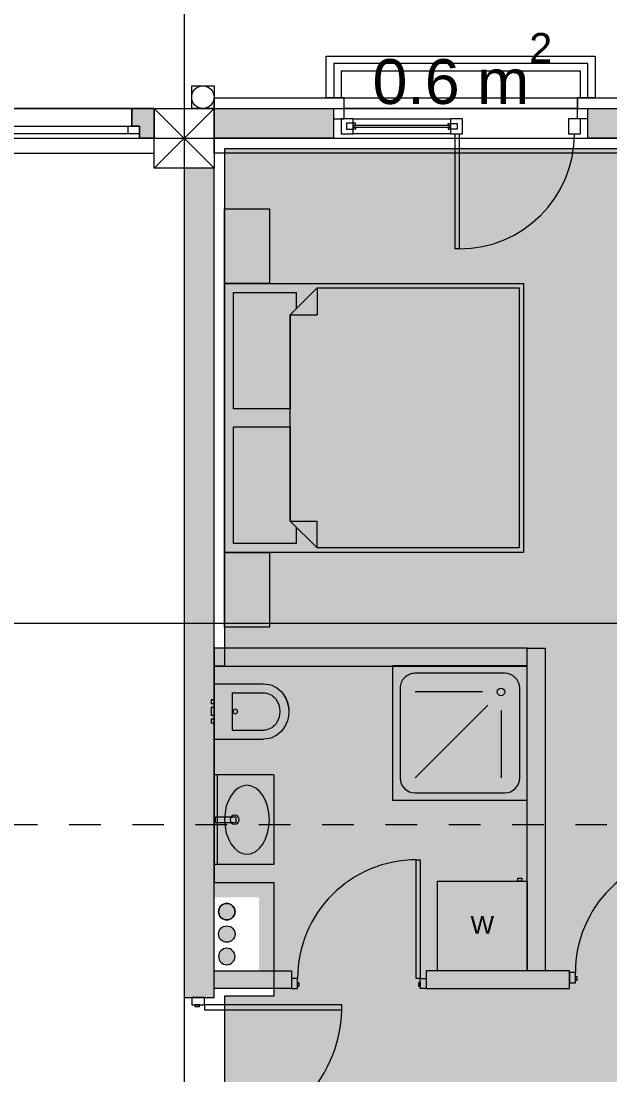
# Model space of a CAD drawing. Header units: millimetres. Extents: x 475159934 to 476245151, y 4620917055 to 4621447368.
# Drawn here: x 475246133 to 475250072, y 4621099594 to 4621106646 of the extents above; entities that cross this region are included whole.
import ezdxf
from ezdxf.enums import TextEntityAlignment as Align

# ---------------------------------------------------------------- set-up
doc = ezdxf.new("R2010")
doc.units = ezdxf.units.MM
doc.header["$MEASUREMENT"] = 0
doc.linetypes.add('Dashed', pattern=[423.333333, 211.666667, -211.666667])
for name, color, linetype, lineweight in [('2D Drafting - General_Pen_No__1_Pen_No__7', 7, 'Continuous', 0), ('2D Drafting - General_Pen_No__1_Pen_No__7_Pen_No__7', 7, 'Continuous', 0), ('2D Drafting - General_Pen_No__250_Pen_No__7_Pen_No__154', 154, 'Continuous', 0), ('2D Drafting - General_Pen_No__250_Pen_No__7_Pen_No__250', 7, 'Continuous', 0), ('2D Drafting - General_Pen_No__250_Pen_No__7_Pen_No__7', 7, 'Continuous', 0), ('2D Drafting - General_Pen_No__7_Pen_No__250', 7, 'Continuous', 0), ('2D Drafting - General_Pen_No__7_Pen_No__7_Pen_No__7', 7, 'Continuous', 0), ('Doors_Pen_No__7_Pen_No__7_Pen_No__7', 7, 'Continuous', 0), ('G-Anno-Nplt_Pen_No__151', 151, 'Continuous', 0), ('G-Anno-Nplt_Pen_No__4', 7, 'Continuous', 0), ('G-Anno-Nplt_Pen_No__7', 7, 'Continuous', 0), ('gegmebi_Pen_No__7_Pen_No__7', 7, 'Continuous', 0), ('kar-panjara_Pen_No__7_Pen_No__7_Pen_No__7', 7, 'Continuous', 0), ('New_Interior - Furniture _Pen_No__86', 86, 'Continuous', 0), ('New_reg_nak_Pen_No__7', 7, 'Continuous', 0), ('New_shenobebi_Pen_No__1', 1, 'Continuous', 0), ('New_shenobebi_Pen_No__7', 7, 'Continuous', 0), ('New_Structural - Bearing_Pen_No__250', 7, 'Continuous', 0), ('shaxtebi da milebi_Pen_No__1_Pen_No__1_Pen_No__1', 1, 'Continuous', 0), ('shaxtebi da milebi_Pen_No__5_Pen_No__5_Pen_No__5', 5, 'Continuous', 0), ('zoma_Pen_No__142', 142, 'Continuous', 0), ('zoma_Pen_No__5_Pen_No__5', 5, 'Continuous', 0)]:
    doc.layers.add(name, color=color, linetype=linetype, lineweight=lineweight)
for name, color, linetype in [('New_Interior - Furniture', 7, 'Continuous'), ('New_R03_Nakveti', 7, 'Continuous'), ('zoma', 7, 'Continuous')]:
    doc.layers.add(name, color=color, linetype=linetype)
for name, color, linetype, lineweight, true_color in [('New_Interior - Furniture _Pen_No__252', 7, 'Continuous', 0, 0x666666), ('New_R03_Nakveti_Pen_No__252', 7, 'Continuous', 0, 0x666666), ('shaxtebi da milebi_Pen_No__1_Pen_No__1_Pen_No__252', 7, 'Continuous', 0, 0x666666)]:
    doc.layers.add(name, color=color, linetype=linetype, lineweight=lineweight, true_color=true_color)
doc.styles.add('GENERATED_STYLE_1', font='arial.ttf')
doc.styles.add('GENERATED_STYLE_3', font='arial.ttf')
doc.dimstyles.new('GENERATED_STYLE__3', dxfattribs={"dimtxt": 200, "dimasz": 64.421331, "dimexe": 0.18, "dimexo": 3, "dimgap": 0, "dimtad": 1, "dimtih": 1, "dimtoh": 1, "dimlfac": 0.001, "dimzin": 0, "dimdsep": 46, "dimtxsty": 'GENERATED_STYLE_3', "dimblk": 'ARROWHEAD_2', "dimblk1": 'ARROWHEAD_2', "dimblk2": 'ARROWHEAD_2', "dimcen": 0.09, "dimclrd": 142, "dimclre": 142, "dimclrt": 142, "dimadec": 0, "dimazin": 0, "dimtfac": 1, "dimtdec": 4, "dimtmove": 0, "dimatfit": 3, "dimfxl": 1, "dimtolj": 1, "dimtzin": 0, "dimarcsym": 0})
doc.dimstyles.new('GENERATED_STYLE__6', dxfattribs={"dimtxt": 200, "dimasz": 64.421331, "dimexe": 0.18, "dimexo": 3, "dimgap": 0, "dimtad": 1, "dimlfac": 0.001, "dimzin": 0, "dimdsep": 46, "dimtxsty": 'GENERATED_STYLE_3', "dimblk": 'ARROWHEAD_2', "dimblk1": 'ARROWHEAD_2', "dimblk2": 'ARROWHEAD_2', "dimcen": 0.09, "dimclrd": 142, "dimclre": 142, "dimclrt": 142, "dimadec": 0, "dimazin": 0, "dimtfac": 1, "dimtdec": 4, "dimtmove": 0, "dimatfit": 3, "dimfxl": 1, "dimtolj": 1, "dimtzin": 0, "dimarcsym": 0})

# ---------------------------------------------------------------- blocks, each defined once
blk = doc.blocks.new('Bed Layout 23_2')
at = {"layer": 'New_R03_Nakveti_Pen_No__252', "color": 251, "linetype": 'Continuous', "lineweight": 0, "true_color": 0x666666}
for p, q in [((-900, 0), (-1399.9, 0)), ((-1399.9, 0), (-1399.9, -300)), ((-900, -300), (-900, 0)), ((900, 0), (-900, 0)), ((-900, 0), (-900, -2000)), ((1399.9, 0), (900, 0)), ((900, 0), (900, -300)), ((900, -2000), (900, 0)), ((1399.9, -300), (1399.9, 0)), ((-1399.9, -300), (-900, -300)), ((900, -300), (1399.9, -300)), ((-690, -440), (-870, -620)), ((0, -440), (-690, -440)), ((-690, -440), (-690, -620)), ((690, -440), (0, -440)), ((870, -620), (690, -440)), ((690, -440), (690, -620)), ((-870, -620), (-870, -1970)), ((-870, -620), (-690, -620)), ((870, -620), (690, -620)), ((870, -1970), (870, -620)), ((-870, -1970), (0, -1970)), ((0, -1970), (870, -1970)), ((-900, -2000), (900, -2000))]:
    blk.add_line(p, q, dxfattribs=at)
at = {"layer": 'New_R03_Nakveti_Pen_No__252', "color": 251, "linetype": 'Continuous', "lineweight": 0, "true_color": 0x666666, "flags": 128}
for points in [[(-60, -440), (-60, -60), (-840, -60), (-840, -480), (-730, -480), (-690, -440)], [(690, -440), (730, -480), (840, -480), (840, -60), (60, -60), (60, -440)]]:
    blk.add_lwpolyline(points, close=True, dxfattribs=at)
blk = doc.blocks.new('Shower Tray 26_3')
at = {"layer": 'New_Interior - Furniture _Pen_No__252', "color": 251, "linetype": 'Continuous', "lineweight": 0, "true_color": 0x666666}
for p, q in [((750, 850), (150, 850)), ((50, 750), (50, 150)), ((175, 300), (175, 750)), ((263.4, 263.4), (750, 750)), ((850, 150), (850, 750)), ((300, 175), (750, 175)), ((150, 50), (750, 50))]:
    blk.add_line(p, q, dxfattribs=at)
at = {"layer": 'New_Interior - Furniture _Pen_No__252', "color": 251, "linetype": 'Continuous', "lineweight": 0, "true_color": 0x666666, "flags": 128}
blk.add_lwpolyline([(900, 0), (900, 900), (0, 900), (0, 0)], close=True, dxfattribs=at)
at = {"layer": 'New_Interior - Furniture _Pen_No__252', "color": 251, "linetype": 'Continuous', "lineweight": 0, "true_color": 0x666666}
blk.add_circle((175, 175), 25, dxfattribs=at)
for centre, start, end in [((150, 750), 90, 180), ((750, 750), 0, 90), ((150, 150), 180, 270), ((750, 150), 270, 0)]:
    blk.add_arc(centre, 100, start, end, dxfattribs=at)
blk = doc.blocks.new('Bidet 26')
at = {"layer": 'New_Interior - Furniture _Pen_No__252', "color": 251, "linetype": 'Continuous', "lineweight": 0, "true_color": 0x666666}
for p, q in [((185, 0), (-185, 0)), ((-78.5, 20), (-74.5, 20)), ((-78.5, 0), (-78.5, 20)), ((-74.5, 20), (-65, 20)), ((-65, 20), (-55.5, 20)), ((-55.5, 20), (-51.5, 20)), ((-51.5, 0), (-51.5, 20)), ((-27, 20), (-19.1, 20)), ((-27, 0), (-27, 20)), ((-19.1, 20), (0, 20)), ((0, 20), (19.1, 20)), ((0, 0), (19.1, 0)), ((19.1, 20), (27, 20)), ((19.1, 0), (27, 0)), ((27, 0), (27, 20)), ((51.5, 20), (55.5, 20)), ((51.5, 0), (51.5, 20)), ((51.5, 0), (55.5, 0)), ((55.5, 20), (65, 20)), ((55.5, 0), (65, 0)), ((65, 20), (74.5, 20)), ((65, 0), (74.5, 0)), ((74.5, 20), (78.5, 20)), ((74.5, 0), (78.5, 0)), ((78.5, 0), (78.5, 20)), ((185, 0), (185, -330)), ((-185, 0), (-185, -330)), ((-78.5, 0), (-74.5, 0)), ((-74.5, 0), (-65, 0)), ((-65, 0), (-55.5, 0)), ((-55.5, 0), (-51.5, 0)), ((-27, 0), (-19.1, 0)), ((-19.1, 0), (0, 0)), ((-125, -120), (-125, -330)), ((-125, -120), (125, -120)), ((125, -120), (125, -330))]:
    blk.add_line(p, q, dxfattribs=at)
blk.add_circle((0, -142.5), 15, dxfattribs=at)
for centre, radius, start, end in [((-22.5, -330), 162.5, 180, 233.1301), ((-22.5, -330), 162.5, 180, 233.1301), ((-22.5, -330), 102.5, 180, 233.1301), ((22.5, -330), 102.5, 306.8699, 0), ((22.5, -330), 162.5, 306.8699, 0), ((0, -300), 140, 233.1301, 306.8699), ((0, -300), 200, 233.1301, 306.8699), ((0, -300), 200, 233.1301, 270)]:
    blk.add_arc(centre, radius, start, end, dxfattribs=at)
blk = doc.blocks.new('Multi-Basin Counter 26')
at = {"layer": 'New_Interior - Furniture _Pen_No__252', "color": 251, "linetype": 'Continuous', "lineweight": 0, "true_color": 0x666666}
for p, q in [((-300, 0), (300, 0)), ((-300, -400), (-300, 0)), ((300, -400), (300, 0)), ((-300, -20), (300, -20)), ((-300, -400), (300, -400))]:
    blk.add_line(p, q, dxfattribs=at)
at = {"layer": 'New_Interior - Furniture _Pen_No__252', "color": 251, "linetype": 'Continuous', "lineweight": 0, "true_color": 0x666666, "flags": 128}
blk.add_lwpolyline([(-20, -145), (20, -145), (20, -10), (-20, -10)], close=True, dxfattribs=at)
at = {"layer": 'New_Interior - Furniture _Pen_No__252', "color": 251, "linetype": 'Continuous', "lineweight": 0, "true_color": 0x666666}
blk.add_circle((0, -137.1895), 30, dxfattribs=at)
blk.add_ellipse((0, -220), major_axis=(230, 0), ratio=0.652173913, dxfattribs=at)
blk = doc.blocks.new('Washer 26')
at = {"layer": 'New_Interior - Furniture _Pen_No__252', "color": 251, "linetype": 'Continuous', "lineweight": 0, "true_color": 0x666666, "flags": 128}
for points in [[(-300, 0), (-300, -600), (300, -600), (300, 0)], [(-263.5, 0), (-236.5, 0), (-236.5, 20), (-263.5, 20)], [(-263.5, 0), (-236.5, 0), (-236.5, 20), (-263.5, 20)]]:
    blk.add_lwpolyline(points, close=True, dxfattribs=at)
at = {"layer": 'New_Interior - Furniture _Pen_No__86', "color": 86, "lineweight": 0, "style": 'GENERATED_STYLE_3'}
blk.add_attdef('stDisplayText', text='', height=120, dxfattribs=at).set_placement((0, -293.1), align=Align.MIDDLE_CENTER)
blk = doc.blocks.new('*D821', base_point=(475826095.8, 4621095193.2))
at = {"layer": 'zoma_Pen_No__142', "color": 142, "linetype": 'Continuous', "lineweight": 0, "transparency": 16777216}
for p, q in [((475240519.4, 4621112315.7), (475240519.4, 4621112442.8)), ((475247019.4, 4621112315.7), (475247019.4, 4621112442.8)), ((475240543.8, 4621112421.6), (475240494.9, 4621112336.8)), ((475240519.4, 4621112379.2), (475247019.4, 4621112379.2)), ((475247043.8, 4621112421.6), (475246994.9, 4621112336.8))]:
    blk.add_line(p, q, dxfattribs=at)
at = {"layer": 'zoma_Pen_No__142', "color": 142, "lineweight": 0, "transparency": 16777216, "char_height": 200, "attachment_point": 7, "style": 'GENERATED_STYLE_3'}
for s, insert in [('\\A1;{\\pql;\\fArial|b0|i0|c204|p0;\\W1.000000;6.50}', (475243502.4, 4621112419.2)), ('\\A1;{\\pql;\\fArial|b0|i0|c204|p0;\\W1.000000;0.40}', (475246461, 4621112419.2))]:
    blk.add_mtext(s, dxfattribs=dict(at, insert=insert))
blk = doc.blocks.new('ARROWHEAD_2')
at = {"color": 0, "linetype": 'Continuous', "lineweight": 0}
for p, q in [((0, 0), (-1, 0)), ((-0.38, -0.66), (0.38, 0.66))]:
    blk.add_line(p, q, dxfattribs=at)
blk = doc.blocks.new('*D822', base_point=(475826095.8, 4621095193.2))
at = {"layer": 'zoma_Pen_No__142', "color": 142, "linetype": 'Continuous', "lineweight": 0, "transparency": 16777216}
for p, q in [((475247019.4, 4621112315.7), (475247019.4, 4621112442.8)), ((475247419.4, 4621112315.7), (475247419.4, 4621112442.8)), ((475247043.8, 4621112421.6), (475246994.9, 4621112336.8)), ((475247019.4, 4621112379.2), (475247419.4, 4621112379.2)), ((475247443.8, 4621112421.6), (475247394.9, 4621112336.8))]:
    blk.add_line(p, q, dxfattribs=at)
blk = doc.blocks.new('*D823', base_point=(475826095.8, 4621095193.2))
at = {"layer": 'zoma_Pen_No__142', "color": 142, "linetype": 'Continuous', "lineweight": 0, "transparency": 16777216}
for p, q in [((475247419.4, 4621112315.7), (475247419.4, 4621112442.8)), ((475253919.4, 4621112315.7), (475253919.4, 4621112442.8)), ((475247443.8, 4621112421.6), (475247394.9, 4621112336.8)), ((475247419.4, 4621112379.2), (475253919.4, 4621112379.2)), ((475253943.8, 4621112421.6), (475253894.9, 4621112336.8))]:
    blk.add_line(p, q, dxfattribs=at)
at = {"layer": 'zoma_Pen_No__142', "color": 142, "lineweight": 0, "transparency": 16777216, "char_height": 200, "attachment_point": 7, "style": 'GENERATED_STYLE_3'}
for s, insert in [('\\A1;{\\pql;\\fArial|b0|i0|c204|p0;\\W1.000000;6.50}', (475250402.4, 4621112419.2)), ('\\A1;{\\pql;\\fArial|b0|i0|c204|p0;\\W1.000000;0.40}', (475253361, 4621112419.2))]:
    blk.add_mtext(s, dxfattribs=dict(at, insert=insert))
blk = doc.blocks.new('*D918', base_point=(475826095.8, 4621095193.2))
at = {"layer": 'zoma_Pen_No__142', "color": 142, "linetype": 'Continuous', "lineweight": 0, "transparency": 16777216}
for p, q in [((475229837.1, 4621110192), (475229752.4, 4621110240.9)), ((475229794.7, 4621110216.4), (475229794.7, 4621110257.9)), ((475229858.3, 4621110216.4), (475229731.2, 4621110216.4)), ((475229794.7, 4621090861.8), (475229794.7, 4621110216.4)), ((475229858.3, 4621090861.8), (475229731.2, 4621090861.8)), ((475229752.4, 4621090886.3), (475229837.1, 4621090837.3)), ((475229794.7, 4621090820.3), (475229794.7, 4621090861.8))]:
    blk.add_line(p, q, dxfattribs=at)
at = {"layer": 'zoma_Pen_No__142', "color": 142, "lineweight": 0, "transparency": 16777216, "insert": (475229754.7, 4621100195.9), "char_height": 200, "attachment_point": 7, "rotation": 90, "style": 'GENERATED_STYLE_3'}
blk.add_mtext('\\A1;{\\pql;\\fArial|b0|i0|c204|p0;\\W1.000000;19.35}', dxfattribs=at)
blk = doc.blocks.new('*D928', base_point=(475826095.8, 4621095193.2))
at = {"layer": 'zoma_Pen_No__142', "color": 142, "linetype": 'Continuous', "lineweight": 0, "transparency": 16777216}
for p, q in [((475230674.5, 4621109840.9), (475230759.3, 4621109792)), ((475230780.5, 4621109816.4), (475230653.3, 4621109816.4)), ((475230716.9, 4621106061.8), (475230716.9, 4621109816.4)), ((475230674.5, 4621106086.3), (475230759.3, 4621106037.3)), ((475230780.5, 4621106061.8), (475230653.3, 4621106061.8))]:
    blk.add_line(p, q, dxfattribs=at)
at = {"layer": 'zoma_Pen_No__142', "color": 142, "lineweight": 0, "transparency": 16777216, "char_height": 200, "attachment_point": 7, "rotation": 90, "style": 'GENERATED_STYLE_3'}
for s, insert in [('\\A1;{\\pql;\\fArial|b0|i0|c204|p0;\\W1.000000;0.40}', (475230676.9, 4621109258.1)), ('\\A1;{\\pql;\\fArial|b0|i0|c204|p0;\\W1.000000;3.75}', (475230676.9, 4621107672.2))]:
    blk.add_mtext(s, dxfattribs=dict(at, insert=insert))
blk = doc.blocks.new('*D934', base_point=(475826095.8, 4621095193.2))
at = {"layer": 'zoma_Pen_No__142', "color": 142, "linetype": 'Continuous', "lineweight": 0, "transparency": 16777216}
for p, q in [((475300041.8, 4621110192), (475299957, 4621110240.9)), ((475299999.4, 4621110216.4), (475299999.4, 4621110257.9)), ((475300063, 4621110216.4), (475299935.8, 4621110216.4)), ((475299999.4, 4621090861.8), (475299999.4, 4621110216.4)), ((475300063, 4621090861.8), (475299935.8, 4621090861.8)), ((475299957, 4621090886.3), (475300041.8, 4621090837.3)), ((475299999.4, 4621090820.3), (475299999.4, 4621090861.8))]:
    blk.add_line(p, q, dxfattribs=at)
at = {"layer": 'zoma_Pen_No__142', "color": 142, "lineweight": 0, "transparency": 16777216, "insert": (475299959.4, 4621100195.9), "char_height": 200, "attachment_point": 7, "rotation": 90, "style": 'GENERATED_STYLE_3'}
blk.add_mtext('\\A1;{\\pql;\\fArial|b0|i0|c204|p0;\\W1.000000;19.35}', dxfattribs=at)

msp = doc.modelspace()

# ---------------------------------------------------------------- hatches: boundary and pattern name
at = {"layer": '2D Drafting - General_Pen_No__250_Pen_No__7_Pen_No__154', "linetype": 'Continuous', "lineweight": 0}
msp.add_hatch(color=154, dxfattribs=at).paths.add_polyline_path([(475247024.343, 4621106061.789), (475247024.343, 4621105861.789), (475246924.343, 4621105861.789), (475246924.343, 4621105941.673), (475246874.34, 4621105941.673), (475246874.34, 4621106061.789), (475246924.343, 4621106061.789)])
at = {"layer": '2D Drafting - General_Pen_No__250_Pen_No__7_Pen_No__7', "linetype": 'Continuous', "lineweight": 0}
for points in [[(475248224.161, 4621105861.789), (475247424.343, 4621105861.789), (475247424.343, 4621106061.789), (475248224.161, 4621106061.789)], [(475250823.996, 4621105861.746), (475249924.38, 4621105861.746), (475249924.38, 4621106061.782), (475250823.996, 4621106061.789)], [(475247224.343, 4621105661.789), (475247224.343, 4621100111.746), (475247424.343, 4621100111.746), (475247424.343, 4621105661.789)], [(475249518.628, 4621102449.433), (475247424.343, 4621102449.433), (475247424.343, 4621102329.433), (475249518.628, 4621102329.433)], [(475249638.628, 4621102449.441), (475249638.684, 4621100291.816), (475249518.684, 4621100291.813), (475249518.628, 4621102449.438)], [(475247424.343, 4621100882.122), (475247824.343, 4621100882.122), (475247824.343, 4621100192.104), (475247424.343, 4621100192.104), (475247424.343, 4621100291.75), (475247724.343, 4621100291.75), (475247724.343, 4621100781.769), (475247424.343, 4621100781.769)], [(475247943.151, 4621100291.772), (475247943.154, 4621100171.772), (475247424.324, 4621100171.758), (475247424.324, 4621100291.758)], [(475249801.419, 4621100291.767), (475248843.154, 4621100291.767), (475248843.154, 4621100171.767), (475249801.419, 4621100171.767)]]:
    msp.add_hatch(color=7, dxfattribs=at).paths.add_polyline_path(points)
at = {"layer": 'G-Anno-Nplt_Pen_No__151', "linetype": 'Continuous', "lineweight": 0, "true_color": 0x1f2f3f}
msp.add_hatch(color=169, dxfattribs=at).paths.add_polyline_path([(475247424.343, 4621100882.122), (475247824.31, 4621100882.122), (475247824.31, 4621100121.753), (475247494.343, 4621100121.753), (475247494.343, 4621098531.796), (475250194.768, 4621098531.796), (475250194.768, 4621093131.796), (475254054.343, 4621093131.796), (475254054.343, 4621097601.601), (475253654.343, 4621097601.601), (475253654.343, 4621099471.977), (475254054.343, 4621099471.977), (475254054.343, 4621104691.796), (475250554.161, 4621104691.796), (475250554.161, 4621105791.796), (475247494.343, 4621105791.796), (475247494.343, 4621102329.433), (475247424.343, 4621102329.433)])
at = {"layer": 'shaxtebi da milebi_Pen_No__1_Pen_No__1_Pen_No__1', "linetype": 'Continuous', "lineweight": 0}
msp.add_hatch(color=1, dxfattribs=at).paths.add_polyline_path([(475247509.343, 4621100441.75, -1), (475247509.343, 4621100331.75, -1)])
at = {"layer": 'shaxtebi da milebi_Pen_No__1_Pen_No__1_Pen_No__252', "linetype": 'Continuous', "lineweight": 0, "true_color": 0x666666}
msp.add_hatch(color=251, dxfattribs=at).paths.add_polyline_path([(475247509.343, 4621100741.75, -1), (475247509.343, 4621100631.75, -1)])
at = {"layer": 'shaxtebi da milebi_Pen_No__5_Pen_No__5_Pen_No__5', "linetype": 'Continuous', "lineweight": 0}
msp.add_hatch(color=5, dxfattribs=at).paths.add_polyline_path([(475247509.343, 4621100591.75, -1), (475247509.343, 4621100481.75, -1)])

# ---------------------------------------------------------------- linework, layer by layer
at = {"layer": '2D Drafting - General_Pen_No__1_Pen_No__7', "color": 7, "linetype": 'Continuous', "lineweight": 0}
for p, q in [((475247024.343, 4621105661.789), (475247424.343, 4621106061.789)), ((475247424.343, 4621105661.789), (475247024.343, 4621106061.789))]:
    msp.add_line(p, q, dxfattribs=at)
at = {"layer": '2D Drafting - General_Pen_No__1_Pen_No__7', "color": 7, "linetype": 'Continuous', "lineweight": 0, "flags": 128}
for points in [[(475240524.343, 4621105761.789), (475247024.343, 4621105761.789), (475247024.343, 4621106061.789), (475240524.343, 4621106061.789)], [(475247424.343, 4621105661.789), (475247024.343, 4621105661.789), (475247024.343, 4621106061.789), (475247424.343, 4621106061.789)], [(475253924.343, 4621105761.789), (475247424.343, 4621105761.789), (475247424.343, 4621106061.789), (475253924.343, 4621106061.789)]]:
    msp.add_lwpolyline(points, close=True, dxfattribs=at)
at = {"layer": '2D Drafting - General_Pen_No__1_Pen_No__7', "color": 7, "linetype": 'Continuous', "lineweight": 0}
msp.add_circle((475247349.343, 4621106136.789), 75, dxfattribs=at)
at = {"layer": '2D Drafting - General_Pen_No__1_Pen_No__7_Pen_No__7', "color": 7, "linetype": 'Continuous', "lineweight": 0}
msp.add_arc((475247386.095, 4621100054.024), 893.239, 268.396194, 358.396194, dxfattribs=at)
at = {"layer": '2D Drafting - General_Pen_No__250_Pen_No__7_Pen_No__250', "color": 7, "linetype": 'Continuous', "lineweight": 0, "flags": 128}
for points in [[(475247224.343, 4621105661.789), (475247224.343, 4621100111.746), (475247424.343, 4621100111.746), (475247424.343, 4621105661.789)], [(475249518.628, 4621102449.433), (475247424.343, 4621102449.433), (475247424.343, 4621102329.433), (475249518.628, 4621102329.433)], [(475249638.628, 4621102449.441), (475249638.684, 4621100291.816), (475249518.684, 4621100291.813), (475249518.628, 4621102449.438)], [(475247943.151, 4621100291.772), (475247943.154, 4621100171.772), (475247424.324, 4621100171.758), (475247424.324, 4621100291.758)], [(475249801.419, 4621100291.767), (475248843.154, 4621100291.767), (475248843.154, 4621100171.767), (475249801.419, 4621100171.767)]]:
    msp.add_lwpolyline(points, close=True, dxfattribs=at)
at = {"layer": '2D Drafting - General_Pen_No__250_Pen_No__7_Pen_No__7', "color": 7, "linetype": 'Continuous', "lineweight": 0, "flags": 128}
for points in [[(475247024.343, 4621106061.789), (475247024.343, 4621105861.789), (475246924.343, 4621105861.789), (475246924.343, 4621105941.673), (475246874.34, 4621105941.673), (475246874.34, 4621106061.789), (475246924.343, 4621106061.789)], [(475248224.161, 4621105861.789), (475247424.343, 4621105861.789), (475247424.343, 4621106061.789), (475248224.161, 4621106061.789)], [(475250823.996, 4621105861.746), (475249924.38, 4621105861.746), (475249924.38, 4621106061.782), (475250823.996, 4621106061.789)]]:
    msp.add_lwpolyline(points, close=True, dxfattribs=at)
at = {"layer": '2D Drafting - General_Pen_No__7_Pen_No__250', "color": 7, "linetype": 'Continuous', "lineweight": 0, "flags": 128}
for points in [[(475248224.379, 4621105991.748), (475248294.394, 4621105991.747), (475248294.395, 4621106132.009)], [(475249924.38, 4621105991.696), (475249854.372, 4621105991.696), (475249854.37, 4621106131.957)]]:
    msp.add_lwpolyline(points, dxfattribs=at)
at = {"layer": '2D Drafting - General_Pen_No__7_Pen_No__7_Pen_No__7', "color": 7, "linetype": 'Continuous', "lineweight": 0, "flags": 128}
msp.add_lwpolyline([(475248354.868, 4621105991.571), (475249004.868, 4621105991.542), (475249004.864, 4621105891.603), (475248354.864, 4621105891.632)], close=True, dxfattribs=at)
at = {"layer": '2D Drafting - General_Pen_No__7_Pen_No__7_Pen_No__7', "color": 7, "linetype": 'Continuous', "lineweight": 0}
for centre, radius, start, end in [((475249064.553, 4621105891.59), 770.311, 269.9974687, 359.994289), ((475250635.242, 4621100278.97), 794.311, 89.998516, 180.0001975), ((475248776.976, 4621100239.528), 794.311, 90, 180.0016827)]:
    msp.add_arc(centre, radius, start, end, dxfattribs=at)
at = {"layer": 'Doors_Pen_No__7_Pen_No__7_Pen_No__7', "color": 7, "linetype": 'Continuous', "lineweight": 0, "flags": 128}
for points in [[(475249037.886, 4621105891.591), (475249064.553, 4621105891.59), (475249064.519, 4621105121.279), (475249037.852, 4621105121.28)], [(475248803.643, 4621100239.528), (475248776.976, 4621100239.528), (475248776.976, 4621101033.839), (475248803.643, 4621101033.839)], [(475247943.154, 4621100171.772), (475247982.665, 4621100171.772), (475247982.665, 4621100239.505), (475247943.154, 4621100239.505)], [(475248843.154, 4621100171.795), (475248803.643, 4621100171.795), (475248803.643, 4621100239.528), (475248843.154, 4621100239.528)], [(475249801.418, 4621100211.235), (475249840.929, 4621100211.234), (475249840.93, 4621100278.967), (475249801.419, 4621100278.968)], [(475249849.818, 4621100225.634), (475249840.929, 4621100225.634), (475249840.93, 4621100252.3), (475249849.819, 4621100252.3)], [(475247991.554, 4621100186.172), (475247982.665, 4621100186.172), (475247982.665, 4621100212.838), (475247991.554, 4621100212.838)], [(475248803.643, 4621100186.195), (475248794.754, 4621100186.195), (475248794.754, 4621100212.862), (475248803.643, 4621100212.862)], [(475247276.428, 4621100111.746), (475247276.428, 4621100062.357), (475247361.095, 4621100062.357), (475247361.095, 4621100111.746)], [(475247294.428, 4621100062.357), (475247294.428, 4621100051.246), (475247327.762, 4621100051.246), (475247327.762, 4621100062.357)], [(475247361.095, 4621100062.357), (475247361.095, 4621100029.024), (475248278.984, 4621100029.024), (475248278.984, 4621100062.357)]]:
    msp.add_lwpolyline(points, close=True, dxfattribs=at)
at = {"layer": 'G-Anno-Nplt_Pen_No__4', "color": 7, "linetype": 'Continuous', "lineweight": 0, "flags": 128}
for points in [[(475248174.379, 4621106411.746), (475249974.379, 4621106411.746), (475249974.379, 4621106131.734), (475249854.371, 4621106131.734), (475249854.371, 4621106061.955), (475248294.393, 4621106061.969), (475248294.393, 4621106131.734), (475248174.379, 4621106131.734)], [(475247424.343, 4621100882.122), (475247824.31, 4621100882.122), (475247824.31, 4621100121.753), (475247494.343, 4621100121.753), (475247494.343, 4621098531.796), (475250194.768, 4621098531.796), (475250194.768, 4621093131.796), (475254054.343, 4621093131.796), (475254054.343, 4621097601.601), (475253654.343, 4621097601.601), (475253654.343, 4621099471.977), (475254054.343, 4621099471.977), (475254054.343, 4621104691.796), (475250554.161, 4621104691.796), (475250554.161, 4621105791.796), (475247494.343, 4621105791.796), (475247494.343, 4621102329.433), (475247424.343, 4621102329.433)]]:
    msp.add_lwpolyline(points, close=True, dxfattribs=at)
at = {"layer": 'gegmebi_Pen_No__7_Pen_No__7', "color": 7, "linetype": 'Continuous', "lineweight": 0}
for p, q in [((475247274.343, 4621106061.789), (475247274.343, 4621106211.789)), ((475247274.343, 4621106211.789), (475247424.343, 4621106211.789)), ((475247424.343, 4621106211.789), (475247424.343, 4621106061.789)), ((475247424.343, 4621106061.789), (475247274.343, 4621106061.789))]:
    msp.add_line(p, q, dxfattribs=at)
at = {"layer": 'kar-panjara_Pen_No__7_Pen_No__7_Pen_No__7', "color": 7, "linetype": 'Continuous', "lineweight": 0, "flags": 128}
for points in [[(475248354.868, 4621105991.571), (475248274.868, 4621105991.574), (475248274.864, 4621105891.574), (475248354.864, 4621105891.571)], [(475248309.865, 4621105921.634), (475248354.865, 4621105921.632), (475248354.866, 4621105936.632), (475248354.866, 4621105946.632), (475248369.866, 4621105946.631), (475248369.867, 4621105961.631), (475248309.867, 4621105961.634)], [(475248354.866, 4621105936.632), (475249004.866, 4621105936.603), (475249004.866, 4621105946.603), (475248354.866, 4621105946.632)], [(475249049.865, 4621105921.601), (475249004.865, 4621105921.603), (475249004.866, 4621105936.603), (475249004.866, 4621105946.603), (475248989.866, 4621105946.604), (475248989.867, 4621105961.604), (475249049.867, 4621105961.601)], [(475249084.868, 4621105991.599), (475249004.868, 4621105991.603), (475249004.864, 4621105891.603), (475249084.864, 4621105891.599)], [(475249874.868, 4621105991.522), (475249794.868, 4621105991.525), (475249794.864, 4621105891.525), (475249874.864, 4621105891.522)], [(475248369.865, 4621105921.631), (475248354.865, 4621105921.632), (475248354.866, 4621105936.632), (475248369.866, 4621105936.631)], [(475248989.865, 4621105921.604), (475249004.865, 4621105921.603), (475249004.866, 4621105936.603), (475248989.866, 4621105936.604)]]:
    msp.add_lwpolyline(points, close=True, dxfattribs=at)
at = {"layer": 'New_reg_nak_Pen_No__7', "color": 7, "linetype": 'Continuous', "lineweight": 0, "flags": 128}
msp.add_lwpolyline([(475247424.343, 4621106061.789), (475247424.343, 4621106131.789), (475250823.996, 4621106131.789), (475250823.996, 4621106061.789)], dxfattribs=at)
at = {"layer": 'New_shenobebi_Pen_No__1', "color": 1, "linetype": 'Dashed', "lineweight": 0}
msp.add_lwpolyline([(475301569.026, 4621105421.754), (475255555.776, 4621105421.754), (475255555.776, 4621101267.119), (475228397.958, 4621101267.119)], dxfattribs=at)
at = {"layer": 'New_shenobebi_Pen_No__7', "color": 7, "linetype": 'Continuous', "lineweight": 0}
for p, q in [((475248224.379, 4621106361.746), (475248224.379, 4621106131.789)), ((475249924.379, 4621106361.746), (475248224.379, 4621106361.746)), ((475249924.379, 4621106131.789), (475249924.379, 4621106361.746)), ((475249874.379, 4621106311.746), (475248274.379, 4621106311.746)), ((475248274.379, 4621106311.746), (475248274.379, 4621106131.789)), ((475249874.379, 4621106131.789), (475249874.379, 4621106311.746))]:
    msp.add_line(p, q, dxfattribs=at)
at = {"layer": 'New_Structural - Bearing_Pen_No__250', "color": 7, "linetype": 'Continuous', "lineweight": 0}
for p, q in [((475245374.337, 4621106061.627), (475246874.337, 4621106061.673)), ((475246874.337, 4621106061.673), (475246874.34, 4621105941.673)), ((475245399.34, 4621105941.627), (475246849.34, 4621105941.672)), ((475246849.34, 4621105941.672), (475246924.34, 4621105941.675)), ((475246849.342, 4621105891.672), (475246849.34, 4621105941.672)), ((475246874.34, 4621105941.673), (475246924.34, 4621105941.675)), ((475246874.34, 4621105941.673), (475246924.34, 4621105941.675)), ((475246924.34, 4621105941.675), (475246924.342, 4621105891.675)), ((475246924.34, 4621105941.675), (475246924.342, 4621105891.675)), ((475246849.342, 4621105891.672), (475245399.342, 4621105891.627)), ((475246924.342, 4621105891.675), (475246849.342, 4621105891.672)), ((475246924.342, 4621105891.675), (475246924.343, 4621105861.675)), ((475245324.343, 4621105861.625), (475246924.343, 4621105861.675))]:
    msp.add_line(p, q, dxfattribs=at)
at = {"layer": 'shaxtebi da milebi_Pen_No__1_Pen_No__1_Pen_No__1', "color": 1, "linetype": 'Continuous', "lineweight": 0, "flags": 128}
msp.add_lwpolyline([(475247509.343, 4621100441.75, 1), (475247509.343, 4621100331.75, 1)], format="xyb", close=True, dxfattribs=at)
at = {"layer": 'shaxtebi da milebi_Pen_No__1_Pen_No__1_Pen_No__252', "color": 251, "linetype": 'Continuous', "lineweight": 0, "true_color": 0x666666, "flags": 128}
for points in [[(475247509.343, 4621100741.75, -1), (475247509.343, 4621100631.75, -1)], [(475247509.343, 4621100741.75, 1), (475247509.343, 4621100631.75, 1)]]:
    msp.add_lwpolyline(points, format="xyb", close=True, dxfattribs=at)
at = {"layer": 'shaxtebi da milebi_Pen_No__5_Pen_No__5_Pen_No__5', "color": 5, "linetype": 'Continuous', "lineweight": 0, "flags": 128}
msp.add_lwpolyline([(475247509.343, 4621100591.75, -1), (475247509.343, 4621100481.75, -1)], format="xyb", close=True, dxfattribs=at)
at = {"layer": 'zoma_Pen_No__5_Pen_No__5', "color": 5, "linetype": 'Continuous', "lineweight": 0}
for p, q in [((475247224.343, 4621113497.772), (475247224.343, 4621085262.477)), ((475229343.792, 4621105861.789), (475300771.399, 4621105861.789)), ((475229343.792, 4621102616.425), (475300771.399, 4621102616.425))]:
    msp.add_line(p, q, dxfattribs=at)

# ---------------------------------------------------------------- block references
at = {"layer": 'New_Interior - Furniture', "color": 1, "linetype": 'Continuous', "lineweight": 0, "zscale": 1000, "rotation": 180}
msp.add_blockref('Shower Tray 26_3', (475249518.654, 4621102331.789), dxfattribs=at)
at = {"layer": 'New_Interior - Furniture', "color": 1, "linetype": 'Continuous', "lineweight": 0, "xscale": -1, "zscale": 1000}
for name, p, rotation in [('Bidet 26', (475247424.335, 4621102026.092), 90), ('Multi-Basin Counter 26', (475247424.361, 4621101302.14), 89.9999999999977)]:
    msp.add_blockref(name, p, dxfattribs=dict(at, rotation=rotation))
at = {"layer": 'New_Interior - Furniture', "color": 1, "linetype": 'Continuous', "lineweight": 0}
ref = msp.add_blockref('Washer 26', (475249218.668, 4621100891.813), dxfattribs=dict(at, xscale=-1, zscale=1000))
ref.add_attrib('stDisplayText', 'W', dxfattribs={"layer": 'New_Interior - Furniture _Pen_No__86', "color": 86, "lineweight": 0, "height": 120, "style": 'GENERATED_STYLE_3'}).set_placement((475249218.668, 4621100598.67), align=Align.MIDDLE_CENTER)
at = {"layer": 'New_R03_Nakveti', "color": 7, "linetype": 'Continuous', "lineweight": 0, "xscale": -0.9999999999999997, "zscale": 1000, "rotation": 90.0029726951062}
msp.add_blockref('Bed Layout 23_2', (475247494.27, 4621103990.494), dxfattribs=at)

# ---------------------------------------------------------------- texts
at = {"layer": 'G-Anno-Nplt_Pen_No__7', "color": 7, "lineweight": 0, "insert": (475248484.379, 4621106086.851), "char_height": 300, "attachment_point": 7, "style": 'GENERATED_STYLE_1'}
msp.add_mtext('{\\fArial|b0|i0|c204|p0;0.6 m{\\H0.66x;\\S2^  ;}}', dxfattribs=at)

# ---------------------------------------------------------------- dimensions: what is measured, and where the dimension line sits
at = {"layer": 'zoma', "color": 142, "linetype": 'Continuous', "lineweight": 0}
for base, p1, p2, picture, middle in [((475247019.368, 4621112379.229), (475240519.368, 4621091997.291), (475247019.368, 4621091997.277), '*D821', (475243761.364, 4621112519.229)), ((475253919.368, 4621112379.229), (475247419.368, 4621091997.277), (475253919.368, 4621092397.277), '*D823', (475250661.364, 4621112519.229)), ((475247419.368, 4621112379.229), (475247019.368, 4621091997.277), (475247419.368, 4621091997.277), '*D822', (475246719.947, 4621112519.229))]:
    dim = msp.add_linear_dim(base=base, p1=p1, p2=p2, dimstyle='GENERATED_STYLE__3', dxfattribs=at)
    dim.commit()
    dim.dimension.update_dxf_attribs({"geometry": picture, "text_midpoint": middle, "dimtype": 160})
for base, p1, p2, picture, middle in [((475229794.739, 4621110216.424), (475231467.055, 4621090861.788), (475253182.561, 4621110216.424), '*D918', (475229654.739, 4621100530.933)), ((475299999.378, 4621110216.424), (475233707.952, 4621090861.788), (475255423.458, 4621110216.424), '*D934', (475299859.378, 4621100530.933)), ((475230716.892, 4621109816.424), (475231782.561, 4621106061.788), (475253182.56, 4621109816.424), '*D928', (475230576.892, 4621107931.102))]:
    dim = msp.add_linear_dim(base=base, p1=p1, p2=p2, angle=90, dimstyle='GENERATED_STYLE__6', dxfattribs=at)
    dim.commit()
    dim.dimension.update_dxf_attribs({"geometry": picture, "text_midpoint": middle, "dimtype": 160, "text_rotation": 90})

doc.saveas('drawing.dxf')
